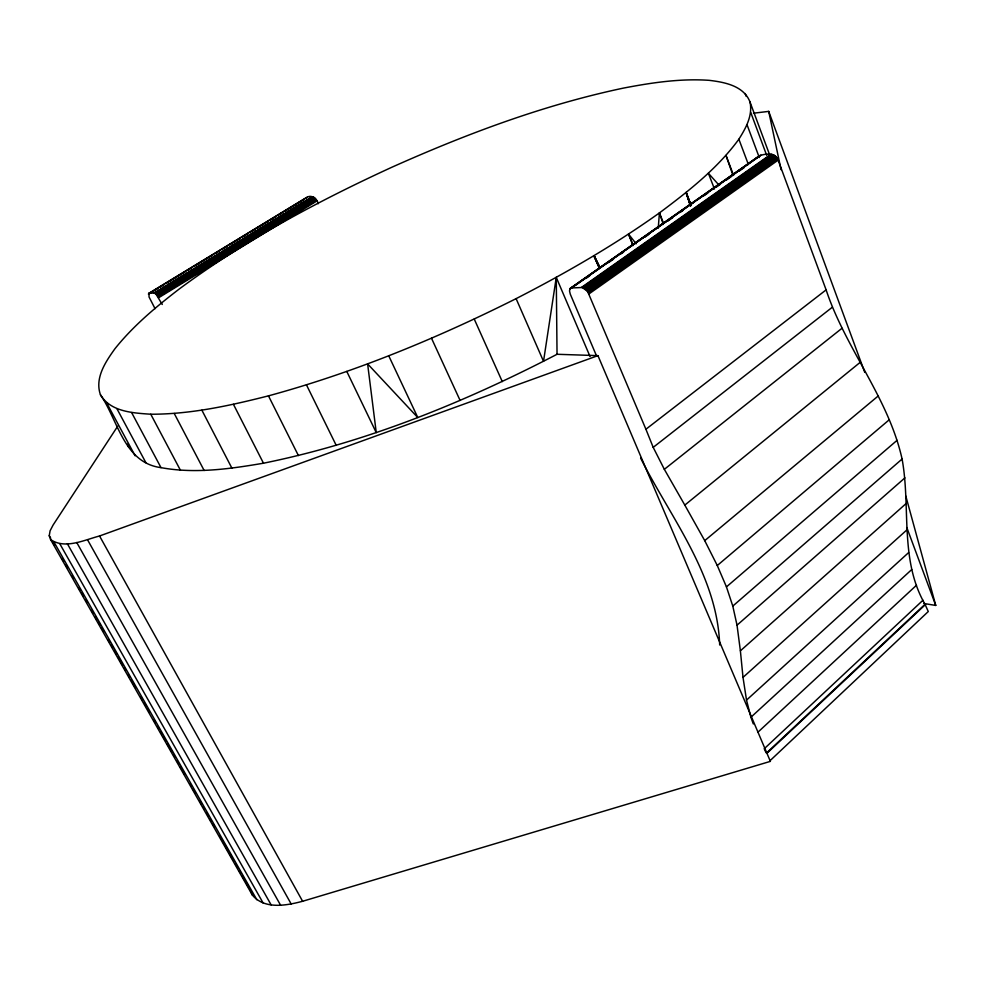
<?xml version="1.0" encoding="UTF-8"?>
<svg xmlns="http://www.w3.org/2000/svg" width="985" height="985" viewBox="0 0 985 985"><rect width="100%" height="100%" fill="white"/><g stroke="black" fill="none" stroke-linecap="round" stroke-linejoin="round"><path stroke-width="1.48" d="M658.239 228.212L659.421 212.92C688.38 191.299 717.363 168.62 738.873 139.217C745.83 128.136 752.922 115.516 749.991 101.96C743.724 85.72 724.529 82.174 709.212 80.339C680.364 78.332 651.577 82.703 623.333 88.121C543.412 105.013 466.533 133.886 392.104 167.13C317.761 201.223 245.191 240.143 179.356 288.913C156.098 306.766 133.344 325.727 114.95 348.727C105.604 361.79 94.56 378.031 100.445 394.776C118.212 420.57 123.901 462.802 161.011 467.641C195.03 473.92 229.751 468.958 263.475 463.209C366.223 442.4 464.231 402.422 557.042 354.28L597.944 355.634L770.381 761.368L302.617 901.275C286.5 905.535 264.596 909.734 252.394 895.131L50.58 539.546L49.25 535.692L50.1 530.804L53.079 525.067L117.695 426.222M590.064 356.57L556.266 277.401L543.523 361.323L516.103 298.64C565.649 273.19 614.037 245.302 659.421 212.92L663.41 222.905M155.051 308.662L149.043 296.953L148.994 293.198L154.029 293.062L155.864 293.924L162.266 304.488M770.11 760.617L928.276 611.537L925.026 604.298C899.391 559.911 910.903 507.226 902.088 459.035C888.507 397.817 845.61 348.764 826.12 289.873L778.138 160.136C775.626 152.281 765.616 153.549 759.534 155.741L570.18 288.47L569.502 290.87L570.266 294.121L596.615 356.09M305.941 198.391C310.115 193.429 317.429 198.379 318.18 203.747M925.026 604.298L766.416 753.094L764.68 749.93M766.97 753.254L925.604 604.396M764.101 748.871L922.957 600.247M757.834 732.286L916.493 585.238M753.316 723.95L750.89 717.265L911.728 569.552M750.89 717.265L746.519 700.113L908.589 552.622M746.519 700.113L743.01 677.384L906.803 529.979M759.534 155.741L733.32 174.579M743.01 677.384L740.388 650.826L906.286 503.397M740.388 650.826L737.026 625.179L904.932 477.86M737.026 625.179L732.791 606.083L902.088 459.035M732.791 606.083L726.45 586.888L897.064 440.332M726.45 586.888L717.289 565.525L889.283 419.745M717.289 565.525L704.731 540.642L878.238 395.958M704.731 540.642L684.809 505.096L860.373 362.185M684.809 505.096L664.346 469.328L841.99 328.276M664.346 469.328L653.203 447.362L832.202 307.32M653.203 447.362L645.914 429.251L826.12 289.873M570.697 287.977L582.209 287.509L587.146 290.981L776.549 157.329M645.914 429.251L587.836 291.929L777.177 158.216M588.427 292.927L777.719 159.164M588.919 293.961L778.138 160.136M582.209 287.509L771.661 154.313M583.021 287.743L772.511 154.473M583.871 288.125L773.36 154.78M584.733 288.667L774.21 155.236M585.582 289.331L775.047 155.827M586.383 290.107L775.823 156.529M572.113 287.558L761.06 155.211M585.915 278.484L589.683 275.837M608.545 262.626L613.569 259.104M621.116 253.81L623.628 252.049M645.003 237.077L648.783 234.43M667.633 221.219L672.669 217.685M680.216 212.403L682.728 210.642M704.103 195.658L707.87 193.023M716.674 186.854L720.454 184.207M726.733 179.799L731.769 176.278M739.304 170.996L744.34 167.475M581.433 287.448L770.861 154.3M570.18 288.47L760.248 155.384M569.786 289.122L612.559 259.166M615.071 257.405L622.619 252.123M625.143 250.35L635.202 243.307M637.714 241.547L671.684 217.759M674.196 215.986L694.326 201.888M696.838 200.127L730.808 176.34M156.91 294.946L315.138 198.391M157.428 295.562L315.631 198.97M157.908 296.239L316.099 199.61M158.363 296.941L316.517 200.287M158.757 297.667L316.875 200.989M148.71 293.407L307.074 197.197M148.526 293.752L306.089 197.911M148.427 294.219L157.612 288.63M160.247 287.029L164.175 284.64M166.81 283.04L185.18 271.86M187.803 270.259L191.743 267.871M194.365 266.27L212.748 255.09M215.37 253.49L219.31 251.101M221.933 249.5L227.178 246.312M229.813 244.711L240.303 238.321M242.938 236.72L248.183 233.531M250.806 231.931L254.746 229.542M257.368 227.941L267.871 221.551M270.493 219.95L275.751 216.762M278.373 215.161L282.313 212.772M284.936 211.172L303.306 199.992M154.029 293.062L312.183 196.729M154.423 293.111L312.614 196.741M154.867 293.284L313.082 196.877M155.347 293.555L313.587 197.111M155.864 293.924L314.104 197.443M156.381 294.392L314.621 197.874M100.445 394.776C110.603 411.915 133 412.974 150.767 414.229C190.696 414.291 229.948 405.648 268.462 395.859C354.218 372.502 436.737 338.446 516.103 298.64M50.58 539.546C65.084 549.593 84.365 539.928 99.547 535.988L597.944 355.634M753.476 113.201L768.706 111.391L864.744 372.342M923.893 603.485L935.75 605.443L905.806 496.058M718.422 184.466L708.387 173.261L714.47 189.034M633.109 245.548L628.553 234.11L636.162 243.787M587.146 290.981L587.836 291.929M54.101 542.255L256.839 899.761M49.25 535.692L50.764 538.352M52.279 541.024L54.544 545.025M62.117 558.372L63.631 561.044M65.909 565.045L67.423 567.717M71.967 575.72L73.481 578.392M78.775 587.737L80.29 590.409M81.804 593.081L83.319 595.74M85.596 599.754L87.111 602.414M91.654 610.429L93.169 613.101M95.434 617.102L96.949 619.774M98.463 622.434L99.978 625.106M101.492 627.777L103.77 631.779M108.313 639.794L109.828 642.454M111.342 645.126L112.856 647.798M114.371 650.469L116.636 654.471M118.151 657.143L122.694 665.146M124.208 667.818L125.723 670.489M128.001 674.491L129.515 677.163M131.03 679.822L135.573 687.838M140.867 697.183L142.382 699.842M143.896 702.514L146.174 706.516M147.688 709.188L149.203 711.859M153.746 719.863L155.261 722.534M157.526 726.536L159.041 729.208M160.555 731.88L162.069 734.551M163.584 737.223L165.862 741.225M167.376 743.884L171.919 751.9M173.434 754.572L174.948 757.231M177.214 761.245L178.728 763.904M180.243 766.576L184.786 774.592M190.093 783.925L191.607 786.596M193.122 789.268L195.387 793.27M199.93 801.285L201.445 803.945M202.959 806.616L204.474 809.288M206.751 813.29L208.266 815.962M209.78 818.633L211.295 821.305M212.809 823.965L214.324 826.637M219.618 835.982L221.132 838.654M222.647 841.313L227.954 850.658M229.468 853.33L234.011 861.333M235.526 864.005L237.791 868.007M239.306 870.678L240.82 873.35M242.335 876.022L249.907 889.369M67.374 543.769L271.158 904.919M59.753 543.683L263.155 903.06M76.744 542.501L280.602 905.252M87.591 539.879L291.203 904.033M99.547 535.988L302.617 901.275M106.528 402.643L135.117 455.796M116.883 408.64L145.915 462.741M131.621 412.567L161.011 467.641M150.767 414.229L180.452 470.288M174.246 413.478L204.141 470.498M201.888 410.203L231.906 468.171M233.433 404.33L263.475 463.209M600.234 268.068L593.98 255.743L599.286 268.486M640.619 458.123C670.945 518.295 717.228 574.784 719.69 645.015M268.462 395.859L298.418 455.587M600.087 268.142L593.98 255.743L600.037 268.191M306.458 384.864L336.217 445.355M346.794 371.443L376.258 432.612L367.614 363.896L417.812 417.566L388.743 355.819M431.504 338.249L460.094 400.439M474.241 319.066L502.276 381.577M250.399 890.514L252.394 895.131M628.553 234.11L632.604 244.071M691.187 205.422L686.139 192.518L690.325 205.68M733.603 175.416L725.994 155.421L733 175.453M738.873 139.217L748.415 164.569M747.073 124.836L759.275 157.514M749.991 101.96L769.864 155.47M906.816 527.554L935.75 605.443M745.177 93.55L746.236 96.395M750.718 112.388L766.699 155.371M690.596 205.631L686.139 192.518L690.436 205.68M690.867 205.496L686.139 192.518L690.67 205.57M690.83 205.545L686.139 192.518L690.756 205.533M659.421 212.92L663.348 224.457M127.841 444.001L128.555 446.993M768.706 111.391L781.068 169.703M556.266 277.401L557.042 354.28M599.902 268.265L593.98 255.743L599.865 268.265"/></g></svg>
